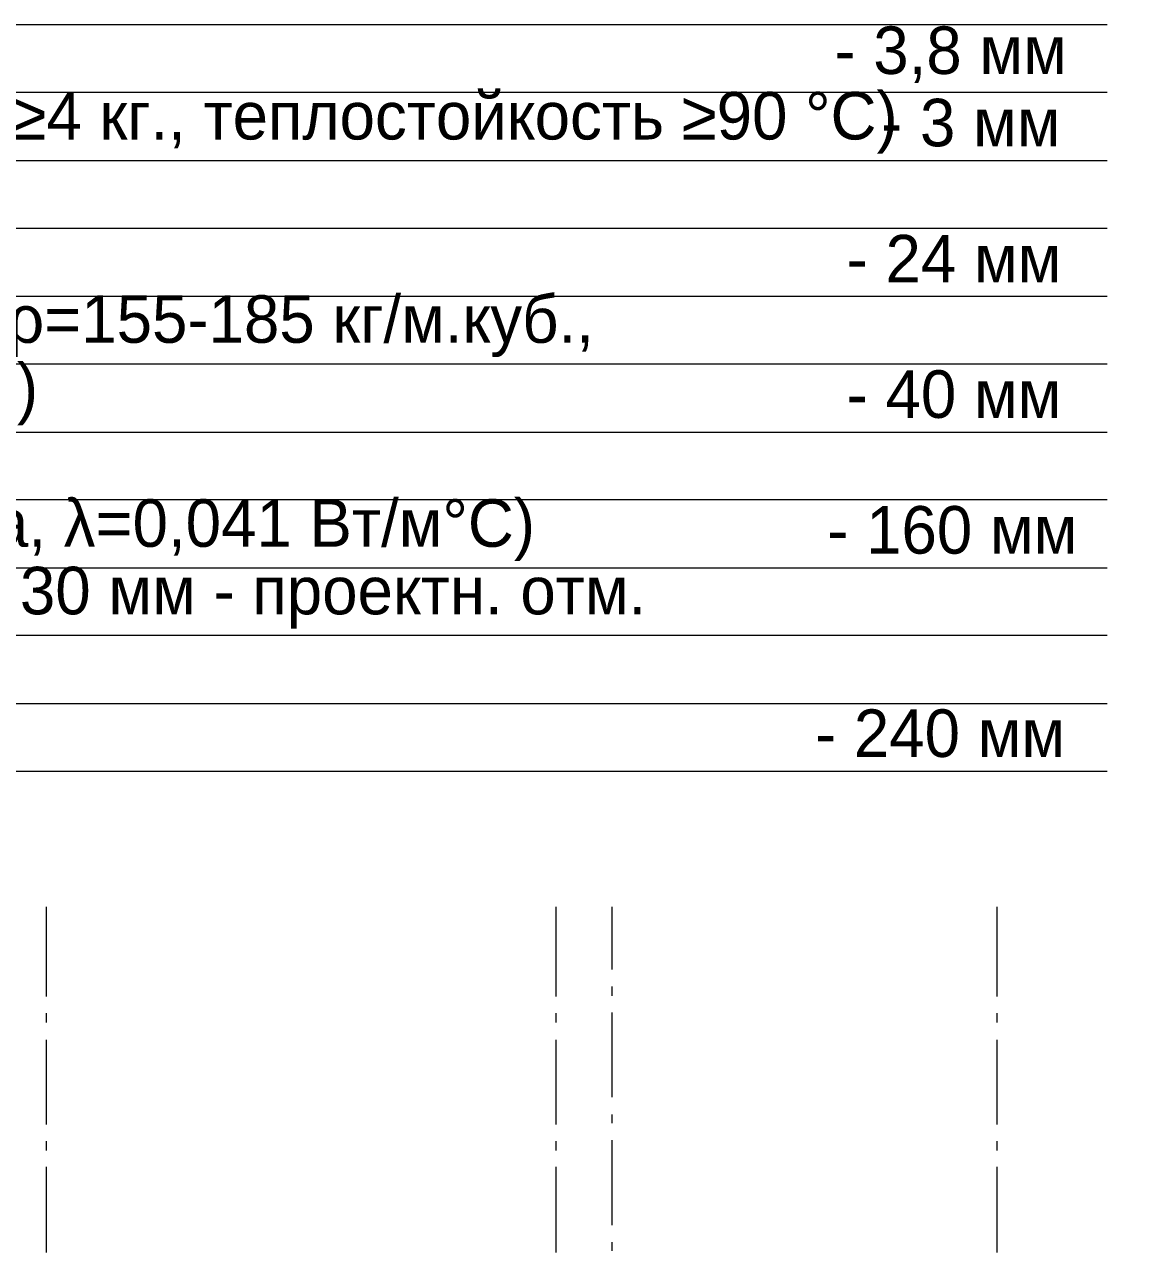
# Model space of a CAD drawing. Header units: millimetres. Extents: x -136833 to 49383, y -8033 to 344618.
# Drawn here: x -83276 to -76792, y 22079 to 29359 of the extents above; entities that cross this region are included whole.
import ezdxf

# ---------------------------------------------------------------- set-up
doc = ezdxf.new("R2010")
doc.units = ezdxf.units.MM
doc.layers.add('PDF _Геометрия', color=7, linetype='Continuous', true_color=0x1d1d1d)
doc.layers.add('PDF _Текст', color=7, linetype='Continuous')

msp = doc.modelspace()

# ---------------------------------------------------------------- linework, layer by layer
at = {"layer": 'PDF _Геометрия', "color": 7, "lineweight": 9}
for points in [[(-76899.3, 29359.5), (-94398.8, 29359.5), (-94398.8, 24961.3), (-94398.8, 18958.8)], [(-94398.8, 28961.6), (-76899.3, 28961.6)], [(-94398.8, 28559.4), (-76899.3, 28559.4)], [(-94398.8, 28161.5), (-76899.3, 28161.5)], [(-94398.8, 27759.4), (-76899.3, 27759.4)], [(-94398.8, 27361.5), (-76899.3, 27361.5)], [(-94398.8, 26959.3), (-76899.3, 26959.3)], [(-94398.8, 26561.4), (-76899.3, 26561.4)], [(-94398.8, 26159.3), (-76899.3, 26159.3)], [(-94398.8, 25761.4), (-76899.3, 25761.4)], [(-94398.8, 25359.2), (-76899.3, 25359.2)], [(-94398.8, 24961.3), (-76899.3, 24961.3)], [(-83147.3, 23632.1), (-83147.3, 24161.3)], [(-80146.1, 23632.1), (-80146.1, 24161.3)], [(-79815.9, 23793), (-79815.9, 24161.3)], [(-77547, 23632.1), (-77547, 24161.3)], [(-79815.9, 23636.4), (-79815.9, 23691.4)], [(-83147.3, 23479.7), (-83147.3, 23534.8)], [(-80146.1, 23479.7), (-80146.1, 23534.8)], [(-79815.9, 23039.5), (-79815.9, 23539)], [(-77547, 23479.7), (-77547, 23534.8)], [(-83147.3, 22878.6), (-83147.3, 23378.1)], [(-80146.1, 22878.6), (-80146.1, 23378.1)], [(-77547, 22878.6), (-77547, 23378.1)], [(-79815.9, 22887.1), (-79815.9, 22937.9)], [(-83147.3, 22726.2), (-83147.3, 22781.3)], [(-80146.1, 22726.2), (-80146.1, 22781.3)], [(-79815.9, 22286), (-79815.9, 22785.5)], [(-77547, 22726.2), (-77547, 22781.3)], [(-83147.3, 22125.1), (-83147.3, 22628.9)], [(-80146.1, 22125.1), (-80146.1, 22628.9)], [(-77547, 22125.1), (-77547, 22628.9)], [(-79815.9, 22133.6), (-79815.9, 22184.4)]]:
    msp.add_lwpolyline(points, dxfattribs=at)

# ---------------------------------------------------------------- texts
at = {"layer": 'PDF _Текст', "attachment_point": 4, "style": ''}
for s, insert, char_height in [('- 3,8 мм', (-78505.7, 29183.1), 280.26), ('Гидроизоляция 1-ый слой Унифлекс Вент ЭПВ  (масса 1 м.кв. ≥4 кг., теплостойкость ≥90 °С)', (-94295.7, 28780.9), 280.262), ('- 3 мм', (-78230.5, 28780.9), 280.26), ('- 24 мм', (-78433.7, 27980.9), 280.26), ('Минераловатный утеплитель Техноруф В Экстра или аналог (ρ=155-185 кг/м.куб.,', (-94295.7, 27582.9), 280.262), ('предел прочности на сжатие не менее 65 кПа, λ=0,043 Вт/м.°С)', (-94295.7, 27180.8), 280.262), ('- 40 мм', (-78433.7, 27180.8), 280.26), ('Минераловатный утеплитель Техноруф Н Оптима или аналог', (-94295.7, 26782.8), 280.262), ('(ρ=100-120 кг/м³, предел прочности на сжатие не менее 40 кПа, λ=0,041 Вт/м°С)', (-94295.7, 26380.7), 280.262), ('- 160 мм', (-78548, 26380.7), 280.26), ('Керамзитовый гравий фр. 10-20 мм., П25, М250                       - 30 мм - проектн. отм.', (-94295.7, 25982.8), 280.262), ('- 240 мм', (-78620, 25182.7), 280.26)]:
    msp.add_mtext(s, dxfattribs=dict(at, insert=insert, char_height=char_height))

doc.saveas('drawing.dxf')
